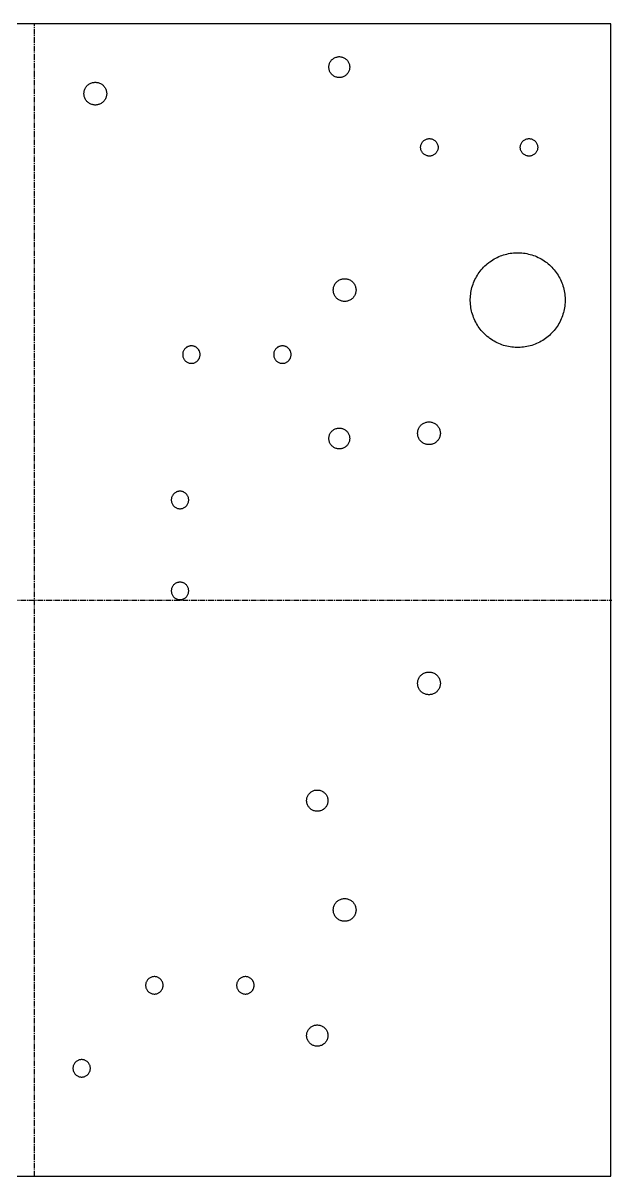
# Model space of a CAD drawing. Header units: millimetres. Extents: x -211 to 152, y -1 to 152.
# Drawn here: x 74.5 to 152.1, y -0.1 to 152.1 of the extents above; entities that cross this region are included whole.
import ezdxf

# ---------------------------------------------------------------- set-up
doc = ezdxf.new("R2010")
doc.units = ezdxf.units.MM
doc.header["$MEASUREMENT"] = 0
doc.linetypes.add('CENTER2', pattern=[1.125, 0.75, -0.125, 0.125, -0.125])
doc.layers.add('holes', color=7, linetype='Continuous')
doc.layers.add('outline', color=7, linetype='Continuous')

# ---------------------------------------------------------------- blocks, each defined once
blk = doc.blocks.new('*U1')
at = {"color": 0, "linetype": 'CENTER2', "transparency": 16777216}
blk.add_line((-76.12, 0), (76.12, 0), dxfattribs=at)
blk = doc.blocks.new('*U2')
at = {"color": 0, "linetype": 'CENTER2', "transparency": 16777216}
blk.add_line((0, -76.12), (0, 76.12), dxfattribs=at)

msp = doc.modelspace()

# ---------------------------------------------------------------- linework, layer by layer
at = {"layer": 'holes'}
for points in [[(114.8, 146.36), (114.8, 146.46), (114.82, 146.55), (114.84, 146.65), (114.86, 146.74), (114.9, 146.84), (114.94, 146.93), (114.99, 147.01), (115.04, 147.09), (115.1, 147.17), (115.16, 147.25), (115.23, 147.32), (115.31, 147.38), (115.39, 147.44), (115.47, 147.49), (115.55, 147.54), (115.64, 147.58), (115.74, 147.62), (115.83, 147.64), (115.93, 147.66), (116.02, 147.68), (116.12, 147.69), (116.22, 147.69), (116.32, 147.68), (116.41, 147.66), (116.51, 147.64), (116.6, 147.62), (116.7, 147.58), (116.79, 147.54), (116.87, 147.49), (116.95, 147.44), (117.03, 147.38), (117.11, 147.32), (117.18, 147.25), (117.24, 147.17), (117.3, 147.09), (117.35, 147.01), (117.4, 146.93), (117.44, 146.84), (117.48, 146.74), (117.5, 146.65), (117.52, 146.55), (117.54, 146.46), (117.55, 146.36), (117.55, 146.26), (117.54, 146.16), (117.52, 146.07), (117.5, 145.97), (117.48, 145.88), (117.44, 145.78), (117.4, 145.69), (117.35, 145.61), (117.3, 145.53), (117.24, 145.45), (117.18, 145.37), (117.11, 145.3), (117.03, 145.24), (116.95, 145.18), (116.87, 145.13), (116.79, 145.08), (116.7, 145.04), (116.6, 145), (116.51, 144.98), (116.41, 144.96), (116.32, 144.94), (116.22, 144.94), (116.12, 144.94), (116.02, 144.94), (115.93, 144.96), (115.83, 144.98), (115.74, 145), (115.64, 145.04), (115.55, 145.08), (115.47, 145.13), (115.39, 145.18), (115.31, 145.24), (115.23, 145.3), (115.16, 145.37), (115.1, 145.45), (115.04, 145.53), (114.99, 145.61), (114.94, 145.69), (114.9, 145.78), (114.86, 145.88), (114.84, 145.97), (114.82, 146.07), (114.8, 146.16), (114.8, 146.26), (114.8, 146.36)], [(85.5, 142.76), (85.49, 142.65), (85.48, 142.54), (85.45, 142.44), (85.42, 142.34), (85.39, 142.24), (85.34, 142.14), (85.29, 142.04), (85.23, 141.95), (85.17, 141.87), (85.1, 141.79), (85.02, 141.71), (84.94, 141.64), (84.86, 141.58), (84.77, 141.52), (84.67, 141.47), (84.57, 141.42), (84.47, 141.39), (84.37, 141.36), (84.27, 141.33), (84.16, 141.32), (84.05, 141.31), (83.95, 141.31), (83.84, 141.32), (83.73, 141.33), (83.63, 141.36), (83.53, 141.39), (83.43, 141.42), (83.33, 141.47), (83.23, 141.52), (83.14, 141.58), (83.06, 141.64), (82.98, 141.71), (82.9, 141.79), (82.83, 141.87), (82.77, 141.95), (82.71, 142.04), (82.66, 142.14), (82.61, 142.24), (82.58, 142.34), (82.55, 142.44), (82.52, 142.54), (82.51, 142.65), (82.5, 142.76), (82.5, 142.86), (82.51, 142.97), (82.52, 143.08), (82.55, 143.18), (82.58, 143.28), (82.61, 143.38), (82.66, 143.48), (82.71, 143.58), (82.77, 143.67), (82.83, 143.75), (82.9, 143.83), (82.98, 143.91), (83.06, 143.98), (83.14, 144.04), (83.23, 144.1), (83.33, 144.15), (83.43, 144.2), (83.53, 144.23), (83.63, 144.26), (83.73, 144.29), (83.84, 144.3), (83.95, 144.31), (84.05, 144.31), (84.16, 144.3), (84.27, 144.29), (84.37, 144.26), (84.47, 144.23), (84.57, 144.2), (84.67, 144.15), (84.77, 144.1), (84.86, 144.04), (84.94, 143.98), (85.02, 143.91), (85.1, 143.83), (85.17, 143.75), (85.23, 143.67), (85.29, 143.58), (85.34, 143.48), (85.39, 143.38), (85.42, 143.28), (85.45, 143.18), (85.48, 143.08), (85.49, 142.97), (85.5, 142.86), (85.5, 142.76)], [(85.5, 142.76), (85.49, 142.65), (85.48, 142.54), (85.45, 142.44), (85.42, 142.34), (85.39, 142.24), (85.34, 142.14), (85.29, 142.04), (85.23, 141.95), (85.17, 141.87), (85.1, 141.79), (85.02, 141.71), (84.94, 141.64), (84.86, 141.58), (84.77, 141.52), (84.67, 141.47), (84.57, 141.42), (84.47, 141.39), (84.37, 141.36), (84.27, 141.33), (84.16, 141.32), (84.05, 141.31), (83.95, 141.31), (83.84, 141.32), (83.73, 141.33), (83.63, 141.36), (83.53, 141.39), (83.43, 141.42), (83.33, 141.47), (83.23, 141.52), (83.14, 141.58), (83.06, 141.64), (82.98, 141.71), (82.9, 141.79), (82.83, 141.87), (82.77, 141.95), (82.71, 142.04), (82.66, 142.14), (82.61, 142.24), (82.58, 142.34), (82.55, 142.44), (82.52, 142.54), (82.51, 142.65), (82.5, 142.76), (82.5, 142.86), (82.51, 142.97), (82.52, 143.08), (82.55, 143.18), (82.58, 143.28), (82.61, 143.38), (82.66, 143.48), (82.71, 143.58), (82.77, 143.67), (82.83, 143.75), (82.9, 143.83), (82.98, 143.91), (83.06, 143.98), (83.14, 144.04), (83.23, 144.1), (83.33, 144.15), (83.43, 144.2), (83.53, 144.23), (83.63, 144.26), (83.73, 144.29), (83.84, 144.3), (83.95, 144.31), (84.05, 144.31), (84.16, 144.3), (84.27, 144.29), (84.37, 144.26), (84.47, 144.23), (84.57, 144.2), (84.67, 144.15), (84.77, 144.1), (84.86, 144.04), (84.94, 143.98), (85.02, 143.91), (85.1, 143.83), (85.17, 143.75), (85.23, 143.67), (85.29, 143.58), (85.34, 143.48), (85.39, 143.38), (85.42, 143.28), (85.45, 143.18), (85.48, 143.08), (85.49, 142.97), (85.5, 142.86), (85.5, 142.76)], [(129.2, 135.67), (129.19, 135.58), (129.18, 135.5), (129.16, 135.41), (129.13, 135.32), (129.1, 135.24), (129.05, 135.16), (129.01, 135.08), (128.95, 135.01), (128.9, 134.94), (128.83, 134.87), (128.76, 134.82), (128.69, 134.76), (128.61, 134.72), (128.53, 134.67), (128.45, 134.64), (128.36, 134.61), (128.27, 134.59), (128.19, 134.58), (128.1, 134.57), (128, 134.57), (127.91, 134.58), (127.83, 134.59), (127.74, 134.61), (127.65, 134.64), (127.57, 134.67), (127.49, 134.72), (127.41, 134.76), (127.34, 134.82), (127.27, 134.87), (127.2, 134.94), (127.15, 135.01), (127.09, 135.08), (127.05, 135.16), (127, 135.24), (126.97, 135.32), (126.94, 135.41), (126.92, 135.5), (126.91, 135.58), (126.9, 135.67), (126.9, 135.77), (126.91, 135.86), (126.92, 135.94), (126.94, 136.03), (126.97, 136.12), (127, 136.2), (127.05, 136.28), (127.09, 136.36), (127.15, 136.43), (127.2, 136.5), (127.27, 136.57), (127.34, 136.62), (127.41, 136.68), (127.49, 136.72), (127.57, 136.77), (127.65, 136.8), (127.74, 136.83), (127.83, 136.85), (127.91, 136.86), (128, 136.87), (128.1, 136.87), (128.19, 136.86), (128.27, 136.85), (128.36, 136.83), (128.45, 136.8), (128.53, 136.77), (128.61, 136.72), (128.69, 136.68), (128.76, 136.62), (128.83, 136.57), (128.9, 136.5), (128.95, 136.43), (129.01, 136.36), (129.05, 136.28), (129.1, 136.2), (129.13, 136.12), (129.16, 136.03), (129.18, 135.94), (129.19, 135.86), (129.2, 135.77), (129.2, 135.67)], [(142.34, 135.67), (142.33, 135.58), (142.32, 135.5), (142.3, 135.41), (142.27, 135.32), (142.24, 135.24), (142.19, 135.16), (142.15, 135.08), (142.09, 135.01), (142.04, 134.94), (141.97, 134.87), (141.9, 134.82), (141.83, 134.76), (141.75, 134.72), (141.67, 134.67), (141.59, 134.64), (141.5, 134.61), (141.41, 134.59), (141.33, 134.58), (141.24, 134.57), (141.14, 134.57), (141.05, 134.58), (140.97, 134.59), (140.88, 134.61), (140.79, 134.64), (140.71, 134.67), (140.63, 134.72), (140.55, 134.76), (140.48, 134.82), (140.41, 134.87), (140.34, 134.94), (140.29, 135.01), (140.23, 135.08), (140.19, 135.16), (140.14, 135.24), (140.11, 135.32), (140.08, 135.41), (140.06, 135.5), (140.05, 135.58), (140.04, 135.67), (140.04, 135.77), (140.05, 135.86), (140.06, 135.94), (140.08, 136.03), (140.11, 136.12), (140.14, 136.2), (140.19, 136.28), (140.23, 136.36), (140.29, 136.43), (140.34, 136.5), (140.41, 136.57), (140.48, 136.62), (140.55, 136.68), (140.63, 136.72), (140.71, 136.77), (140.79, 136.8), (140.88, 136.83), (140.97, 136.85), (141.05, 136.86), (141.14, 136.87), (141.24, 136.87), (141.33, 136.86), (141.41, 136.85), (141.5, 136.83), (141.59, 136.8), (141.67, 136.77), (141.75, 136.72), (141.83, 136.68), (141.9, 136.62), (141.97, 136.57), (142.04, 136.5), (142.09, 136.43), (142.15, 136.36), (142.19, 136.28), (142.24, 136.2), (142.27, 136.12), (142.3, 136.03), (142.32, 135.94), (142.33, 135.86), (142.34, 135.77), (142.34, 135.67)], [(145.95, 115.46), (145.94, 115.24), (145.93, 115.01), (145.9, 114.79), (145.87, 114.57), (145.83, 114.35), (145.78, 114.13), (145.73, 113.92), (145.67, 113.7), (145.59, 113.49), (145.52, 113.28), (145.43, 113.08), (145.34, 112.87), (145.24, 112.67), (145.13, 112.48), (145.02, 112.28), (144.9, 112.1), (144.77, 111.91), (144.64, 111.74), (144.5, 111.56), (144.35, 111.39), (144.2, 111.23), (144.04, 111.07), (143.88, 110.92), (143.71, 110.77), (143.53, 110.63), (143.36, 110.5), (143.17, 110.37), (142.99, 110.25), (142.79, 110.14), (142.6, 110.03), (142.4, 109.93), (142.19, 109.84), (141.99, 109.75), (141.78, 109.68), (141.57, 109.6), (141.35, 109.54), (141.14, 109.49), (140.92, 109.44), (140.7, 109.4), (140.48, 109.37), (140.26, 109.34), (140.03, 109.33), (139.81, 109.32), (139.59, 109.32), (139.37, 109.33), (139.14, 109.34), (138.92, 109.37), (138.7, 109.4), (138.48, 109.44), (138.26, 109.49), (138.05, 109.54), (137.83, 109.6), (137.62, 109.68), (137.41, 109.75), (137.21, 109.84), (137, 109.93), (136.8, 110.03), (136.61, 110.14), (136.41, 110.25), (136.23, 110.37), (136.04, 110.5), (135.87, 110.63), (135.69, 110.77), (135.52, 110.92), (135.36, 111.07), (135.2, 111.23), (135.05, 111.39), (134.9, 111.56), (134.76, 111.74), (134.63, 111.91), (134.5, 112.1), (134.38, 112.28), (134.27, 112.48), (134.16, 112.67), (134.06, 112.87), (133.97, 113.08), (133.88, 113.28), (133.81, 113.49), (133.73, 113.7), (133.67, 113.92), (133.62, 114.13), (133.57, 114.35), (133.53, 114.57), (133.5, 114.79), (133.47, 115.01), (133.46, 115.24), (133.45, 115.46), (133.45, 115.68), (133.46, 115.9), (133.47, 116.13), (133.5, 116.35), (133.53, 116.57), (133.57, 116.79), (133.62, 117.01), (133.67, 117.22), (133.73, 117.44), (133.81, 117.65), (133.88, 117.86), (133.97, 118.06), (134.06, 118.27), (134.16, 118.47), (134.27, 118.66), (134.38, 118.86), (134.5, 119.04), (134.63, 119.23), (134.76, 119.4), (134.9, 119.58), (135.05, 119.75), (135.2, 119.91), (135.36, 120.07), (135.52, 120.22), (135.69, 120.37), (135.87, 120.51), (136.04, 120.64), (136.23, 120.77), (136.41, 120.89), (136.61, 121), (136.8, 121.11), (137, 121.21), (137.21, 121.3), (137.41, 121.39), (137.62, 121.46), (137.83, 121.54), (138.05, 121.6), (138.26, 121.65), (138.48, 121.7), (138.7, 121.74), (138.92, 121.77), (139.14, 121.8), (139.37, 121.81), (139.59, 121.82), (139.81, 121.82), (140.03, 121.81), (140.26, 121.8), (140.48, 121.77), (140.7, 121.74), (140.92, 121.7), (141.14, 121.65), (141.35, 121.6), (141.57, 121.54), (141.78, 121.46), (141.99, 121.39), (142.19, 121.3), (142.4, 121.21), (142.6, 121.11), (142.79, 121), (142.99, 120.89), (143.17, 120.77), (143.36, 120.64), (143.53, 120.51), (143.71, 120.37), (143.88, 120.22), (144.04, 120.07), (144.2, 119.91), (144.35, 119.75), (144.5, 119.58), (144.64, 119.4), (144.77, 119.23), (144.9, 119.04), (145.02, 118.86), (145.13, 118.66), (145.24, 118.47), (145.34, 118.27), (145.43, 118.06), (145.52, 117.86), (145.59, 117.65), (145.67, 117.44), (145.73, 117.22), (145.78, 117.01), (145.83, 116.79), (145.87, 116.57), (145.9, 116.35), (145.93, 116.13), (145.94, 115.9), (145.95, 115.68), (145.95, 115.46)], [(145.95, 115.46), (145.94, 115.24), (145.93, 115.01), (145.9, 114.79), (145.87, 114.57), (145.83, 114.35), (145.78, 114.13), (145.73, 113.92), (145.67, 113.7), (145.59, 113.49), (145.52, 113.28), (145.43, 113.08), (145.34, 112.87), (145.24, 112.67), (145.13, 112.48), (145.02, 112.28), (144.9, 112.1), (144.77, 111.91), (144.64, 111.74), (144.5, 111.56), (144.35, 111.39), (144.2, 111.23), (144.04, 111.07), (143.88, 110.92), (143.71, 110.77), (143.53, 110.63), (143.36, 110.5), (143.17, 110.37), (142.99, 110.25), (142.79, 110.14), (142.6, 110.03), (142.4, 109.93), (142.19, 109.84), (141.99, 109.75), (141.78, 109.68), (141.57, 109.6), (141.35, 109.54), (141.14, 109.49), (140.92, 109.44), (140.7, 109.4), (140.48, 109.37), (140.26, 109.34), (140.03, 109.33), (139.81, 109.32), (139.59, 109.32), (139.37, 109.33), (139.14, 109.34), (138.92, 109.37), (138.7, 109.4), (138.48, 109.44), (138.26, 109.49), (138.05, 109.54), (137.83, 109.6), (137.62, 109.68), (137.41, 109.75), (137.21, 109.84), (137, 109.93), (136.8, 110.03), (136.61, 110.14), (136.41, 110.25), (136.23, 110.37), (136.04, 110.5), (135.87, 110.63), (135.69, 110.77), (135.52, 110.92), (135.36, 111.07), (135.2, 111.23), (135.05, 111.39), (134.9, 111.56), (134.76, 111.74), (134.63, 111.91), (134.5, 112.1), (134.38, 112.28), (134.27, 112.48), (134.16, 112.67), (134.06, 112.87), (133.97, 113.08), (133.88, 113.28), (133.81, 113.49), (133.73, 113.7), (133.67, 113.92), (133.62, 114.13), (133.57, 114.35), (133.53, 114.57), (133.5, 114.79), (133.47, 115.01), (133.46, 115.24), (133.45, 115.46), (133.45, 115.68), (133.46, 115.9), (133.47, 116.13), (133.5, 116.35), (133.53, 116.57), (133.57, 116.79), (133.62, 117.01), (133.67, 117.22), (133.73, 117.44), (133.81, 117.65), (133.88, 117.86), (133.97, 118.06), (134.06, 118.27), (134.16, 118.47), (134.27, 118.66), (134.38, 118.86), (134.5, 119.04), (134.63, 119.23), (134.76, 119.4), (134.9, 119.58), (135.05, 119.75), (135.2, 119.91), (135.36, 120.07), (135.52, 120.22), (135.69, 120.37), (135.87, 120.51), (136.04, 120.64), (136.23, 120.77), (136.41, 120.89), (136.61, 121), (136.8, 121.11), (137, 121.21), (137.21, 121.3), (137.41, 121.39), (137.62, 121.46), (137.83, 121.54), (138.05, 121.6), (138.26, 121.65), (138.48, 121.7), (138.7, 121.74), (138.92, 121.77), (139.14, 121.8), (139.37, 121.81), (139.59, 121.82), (139.81, 121.82), (140.03, 121.81), (140.26, 121.8), (140.48, 121.77), (140.7, 121.74), (140.92, 121.7), (141.14, 121.65), (141.35, 121.6), (141.57, 121.54), (141.78, 121.46), (141.99, 121.39), (142.19, 121.3), (142.4, 121.21), (142.6, 121.11), (142.79, 121), (142.99, 120.89), (143.17, 120.77), (143.36, 120.64), (143.53, 120.51), (143.71, 120.37), (143.88, 120.22), (144.04, 120.07), (144.2, 119.91), (144.35, 119.75), (144.5, 119.58), (144.64, 119.4), (144.77, 119.23), (144.9, 119.04), (145.02, 118.86), (145.13, 118.66), (145.24, 118.47), (145.34, 118.27), (145.43, 118.06), (145.52, 117.86), (145.59, 117.65), (145.67, 117.44), (145.73, 117.22), (145.78, 117.01), (145.83, 116.79), (145.87, 116.57), (145.9, 116.35), (145.93, 116.13), (145.94, 115.9), (145.95, 115.68), (145.95, 115.46)], [(118.38, 116.84), (118.37, 116.73), (118.36, 116.62), (118.33, 116.52), (118.3, 116.42), (118.27, 116.32), (118.22, 116.22), (118.17, 116.12), (118.11, 116.03), (118.05, 115.95), (117.98, 115.87), (117.9, 115.79), (117.82, 115.72), (117.74, 115.66), (117.65, 115.6), (117.55, 115.55), (117.45, 115.5), (117.35, 115.47), (117.25, 115.44), (117.15, 115.41), (117.04, 115.4), (116.93, 115.39), (116.83, 115.39), (116.72, 115.4), (116.61, 115.41), (116.51, 115.44), (116.41, 115.47), (116.31, 115.5), (116.21, 115.55), (116.11, 115.6), (116.02, 115.66), (115.94, 115.72), (115.86, 115.79), (115.78, 115.87), (115.71, 115.95), (115.65, 116.03), (115.59, 116.12), (115.54, 116.22), (115.49, 116.32), (115.46, 116.42), (115.43, 116.52), (115.4, 116.62), (115.39, 116.73), (115.38, 116.84), (115.38, 116.94), (115.39, 117.05), (115.4, 117.16), (115.43, 117.26), (115.46, 117.36), (115.49, 117.46), (115.54, 117.56), (115.59, 117.66), (115.65, 117.75), (115.71, 117.83), (115.78, 117.91), (115.86, 117.99), (115.94, 118.06), (116.02, 118.12), (116.11, 118.18), (116.21, 118.23), (116.31, 118.28), (116.41, 118.31), (116.51, 118.34), (116.61, 118.37), (116.72, 118.38), (116.83, 118.39), (116.93, 118.39), (117.04, 118.38), (117.15, 118.37), (117.25, 118.34), (117.35, 118.31), (117.45, 118.28), (117.55, 118.23), (117.65, 118.18), (117.74, 118.12), (117.82, 118.06), (117.9, 117.99), (117.98, 117.91), (118.05, 117.83), (118.11, 117.75), (118.17, 117.66), (118.22, 117.56), (118.27, 117.46), (118.3, 117.36), (118.33, 117.26), (118.36, 117.16), (118.37, 117.05), (118.38, 116.94), (118.38, 116.84)], [(118.38, 116.84), (118.37, 116.73), (118.36, 116.62), (118.33, 116.52), (118.3, 116.42), (118.27, 116.32), (118.22, 116.22), (118.17, 116.12), (118.11, 116.03), (118.05, 115.95), (117.98, 115.87), (117.9, 115.79), (117.82, 115.72), (117.74, 115.66), (117.65, 115.6), (117.55, 115.55), (117.45, 115.5), (117.35, 115.47), (117.25, 115.44), (117.15, 115.41), (117.04, 115.4), (116.93, 115.39), (116.83, 115.39), (116.72, 115.4), (116.61, 115.41), (116.51, 115.44), (116.41, 115.47), (116.31, 115.5), (116.21, 115.55), (116.11, 115.6), (116.02, 115.66), (115.94, 115.72), (115.86, 115.79), (115.78, 115.87), (115.71, 115.95), (115.65, 116.03), (115.59, 116.12), (115.54, 116.22), (115.49, 116.32), (115.46, 116.42), (115.43, 116.52), (115.4, 116.62), (115.39, 116.73), (115.38, 116.84), (115.38, 116.94), (115.39, 117.05), (115.4, 117.16), (115.43, 117.26), (115.46, 117.36), (115.49, 117.46), (115.54, 117.56), (115.59, 117.66), (115.65, 117.75), (115.71, 117.83), (115.78, 117.91), (115.86, 117.99), (115.94, 118.06), (116.02, 118.12), (116.11, 118.18), (116.21, 118.23), (116.31, 118.28), (116.41, 118.31), (116.51, 118.34), (116.61, 118.37), (116.72, 118.38), (116.83, 118.39), (116.93, 118.39), (117.04, 118.38), (117.15, 118.37), (117.25, 118.34), (117.35, 118.31), (117.45, 118.28), (117.55, 118.23), (117.65, 118.18), (117.74, 118.12), (117.82, 118.06), (117.9, 117.99), (117.98, 117.91), (118.05, 117.83), (118.11, 117.75), (118.17, 117.66), (118.22, 117.56), (118.27, 117.46), (118.3, 117.36), (118.33, 117.26), (118.36, 117.16), (118.37, 117.05), (118.38, 116.94), (118.38, 116.84)], [(95.52, 108.33), (95.53, 108.24), (95.54, 108.16), (95.56, 108.07), (95.59, 107.98), (95.62, 107.9), (95.67, 107.82), (95.71, 107.74), (95.77, 107.67), (95.82, 107.6), (95.89, 107.53), (95.96, 107.48), (96.03, 107.42), (96.11, 107.38), (96.19, 107.33), (96.27, 107.3), (96.36, 107.27), (96.45, 107.25), (96.53, 107.24), (96.62, 107.23), (96.72, 107.23), (96.81, 107.24), (96.89, 107.25), (96.98, 107.27), (97.07, 107.3), (97.15, 107.33), (97.23, 107.38), (97.31, 107.42), (97.38, 107.48), (97.45, 107.53), (97.52, 107.6), (97.57, 107.67), (97.63, 107.74), (97.67, 107.82), (97.72, 107.9), (97.75, 107.98), (97.78, 108.07), (97.8, 108.16), (97.81, 108.24), (97.82, 108.33), (97.82, 108.43), (97.81, 108.52), (97.8, 108.6), (97.78, 108.69), (97.75, 108.78), (97.72, 108.86), (97.67, 108.94), (97.63, 109.02), (97.57, 109.09), (97.52, 109.16), (97.45, 109.23), (97.38, 109.28), (97.31, 109.34), (97.23, 109.38), (97.15, 109.43), (97.07, 109.46), (96.98, 109.49), (96.89, 109.51), (96.81, 109.52), (96.72, 109.53), (96.62, 109.53), (96.53, 109.52), (96.45, 109.51), (96.36, 109.49), (96.27, 109.46), (96.19, 109.43), (96.11, 109.38), (96.03, 109.34), (95.96, 109.28), (95.89, 109.23), (95.82, 109.16), (95.77, 109.09), (95.71, 109.02), (95.67, 108.94), (95.62, 108.86), (95.59, 108.78), (95.56, 108.69), (95.54, 108.6), (95.53, 108.52), (95.52, 108.43), (95.52, 108.33)], [(107.52, 108.33), (107.53, 108.24), (107.54, 108.16), (107.56, 108.07), (107.59, 107.98), (107.62, 107.9), (107.67, 107.82), (107.71, 107.74), (107.77, 107.67), (107.82, 107.6), (107.89, 107.53), (107.96, 107.48), (108.03, 107.42), (108.11, 107.38), (108.19, 107.33), (108.27, 107.3), (108.36, 107.27), (108.45, 107.25), (108.53, 107.24), (108.62, 107.23), (108.72, 107.23), (108.81, 107.24), (108.89, 107.25), (108.98, 107.27), (109.07, 107.3), (109.15, 107.33), (109.23, 107.38), (109.31, 107.42), (109.38, 107.48), (109.45, 107.53), (109.52, 107.6), (109.57, 107.67), (109.63, 107.74), (109.67, 107.82), (109.72, 107.9), (109.75, 107.98), (109.78, 108.07), (109.8, 108.16), (109.81, 108.24), (109.82, 108.33), (109.82, 108.43), (109.81, 108.52), (109.8, 108.6), (109.78, 108.69), (109.75, 108.78), (109.72, 108.86), (109.67, 108.94), (109.63, 109.02), (109.57, 109.09), (109.52, 109.16), (109.45, 109.23), (109.38, 109.28), (109.31, 109.34), (109.23, 109.38), (109.15, 109.43), (109.07, 109.46), (108.98, 109.49), (108.89, 109.51), (108.81, 109.52), (108.72, 109.53), (108.62, 109.53), (108.53, 109.52), (108.45, 109.51), (108.36, 109.49), (108.27, 109.46), (108.19, 109.43), (108.11, 109.38), (108.03, 109.34), (107.96, 109.28), (107.89, 109.23), (107.82, 109.16), (107.77, 109.09), (107.71, 109.02), (107.67, 108.94), (107.62, 108.86), (107.59, 108.78), (107.56, 108.69), (107.54, 108.6), (107.53, 108.52), (107.52, 108.43), (107.52, 108.33)], [(129.5, 97.95), (129.49, 97.84), (129.48, 97.73), (129.45, 97.63), (129.42, 97.53), (129.39, 97.43), (129.34, 97.33), (129.29, 97.23), (129.23, 97.14), (129.17, 97.06), (129.1, 96.98), (129.02, 96.9), (128.94, 96.83), (128.86, 96.77), (128.77, 96.71), (128.67, 96.66), (128.57, 96.61), (128.47, 96.58), (128.37, 96.55), (128.27, 96.52), (128.16, 96.51), (128.05, 96.5), (127.95, 96.5), (127.84, 96.51), (127.73, 96.52), (127.63, 96.55), (127.53, 96.58), (127.43, 96.61), (127.33, 96.66), (127.23, 96.71), (127.14, 96.77), (127.06, 96.83), (126.98, 96.9), (126.9, 96.98), (126.83, 97.06), (126.77, 97.14), (126.71, 97.23), (126.66, 97.33), (126.61, 97.43), (126.58, 97.53), (126.55, 97.63), (126.52, 97.73), (126.51, 97.84), (126.5, 97.95), (126.5, 98.05), (126.51, 98.16), (126.52, 98.27), (126.55, 98.37), (126.58, 98.47), (126.61, 98.57), (126.66, 98.67), (126.71, 98.77), (126.77, 98.86), (126.83, 98.94), (126.9, 99.02), (126.98, 99.1), (127.06, 99.17), (127.14, 99.23), (127.23, 99.29), (127.33, 99.34), (127.43, 99.39), (127.53, 99.42), (127.63, 99.45), (127.73, 99.48), (127.84, 99.49), (127.95, 99.5), (128.05, 99.5), (128.16, 99.49), (128.27, 99.48), (128.37, 99.45), (128.47, 99.42), (128.57, 99.39), (128.67, 99.34), (128.77, 99.29), (128.86, 99.23), (128.94, 99.17), (129.02, 99.1), (129.1, 99.02), (129.17, 98.94), (129.23, 98.86), (129.29, 98.77), (129.34, 98.67), (129.39, 98.57), (129.42, 98.47), (129.45, 98.37), (129.48, 98.27), (129.49, 98.16), (129.5, 98.05), (129.5, 97.95)], [(129.5, 97.95), (129.49, 97.84), (129.48, 97.73), (129.45, 97.63), (129.42, 97.53), (129.39, 97.43), (129.34, 97.33), (129.29, 97.23), (129.23, 97.14), (129.17, 97.06), (129.1, 96.98), (129.02, 96.9), (128.94, 96.83), (128.86, 96.77), (128.77, 96.71), (128.67, 96.66), (128.57, 96.61), (128.47, 96.58), (128.37, 96.55), (128.27, 96.52), (128.16, 96.51), (128.05, 96.5), (127.95, 96.5), (127.84, 96.51), (127.73, 96.52), (127.63, 96.55), (127.53, 96.58), (127.43, 96.61), (127.33, 96.66), (127.23, 96.71), (127.14, 96.77), (127.06, 96.83), (126.98, 96.9), (126.9, 96.98), (126.83, 97.06), (126.77, 97.14), (126.71, 97.23), (126.66, 97.33), (126.61, 97.43), (126.58, 97.53), (126.55, 97.63), (126.52, 97.73), (126.51, 97.84), (126.5, 97.95), (126.5, 98.05), (126.51, 98.16), (126.52, 98.27), (126.55, 98.37), (126.58, 98.47), (126.61, 98.57), (126.66, 98.67), (126.71, 98.77), (126.77, 98.86), (126.83, 98.94), (126.9, 99.02), (126.98, 99.1), (127.06, 99.17), (127.14, 99.23), (127.23, 99.29), (127.33, 99.34), (127.43, 99.39), (127.53, 99.42), (127.63, 99.45), (127.73, 99.48), (127.84, 99.49), (127.95, 99.5), (128.05, 99.5), (128.16, 99.49), (128.27, 99.48), (128.37, 99.45), (128.47, 99.42), (128.57, 99.39), (128.67, 99.34), (128.77, 99.29), (128.86, 99.23), (128.94, 99.17), (129.02, 99.1), (129.1, 99.02), (129.17, 98.94), (129.23, 98.86), (129.29, 98.77), (129.34, 98.67), (129.39, 98.57), (129.42, 98.47), (129.45, 98.37), (129.48, 98.27), (129.49, 98.16), (129.5, 98.05), (129.5, 97.95)], [(114.8, 97.36), (114.8, 97.46), (114.82, 97.55), (114.84, 97.65), (114.86, 97.74), (114.9, 97.84), (114.94, 97.93), (114.99, 98.01), (115.04, 98.09), (115.1, 98.17), (115.16, 98.25), (115.23, 98.32), (115.31, 98.38), (115.39, 98.44), (115.47, 98.49), (115.55, 98.54), (115.64, 98.58), (115.74, 98.62), (115.83, 98.64), (115.93, 98.66), (116.02, 98.68), (116.12, 98.69), (116.22, 98.69), (116.32, 98.68), (116.41, 98.66), (116.51, 98.64), (116.6, 98.62), (116.7, 98.58), (116.79, 98.54), (116.87, 98.49), (116.95, 98.44), (117.03, 98.38), (117.11, 98.32), (117.18, 98.25), (117.24, 98.17), (117.3, 98.09), (117.35, 98.01), (117.4, 97.93), (117.44, 97.84), (117.48, 97.74), (117.5, 97.65), (117.52, 97.55), (117.54, 97.46), (117.55, 97.36), (117.55, 97.26), (117.54, 97.16), (117.52, 97.07), (117.5, 96.97), (117.48, 96.88), (117.44, 96.78), (117.4, 96.69), (117.35, 96.61), (117.3, 96.53), (117.24, 96.45), (117.18, 96.37), (117.11, 96.3), (117.03, 96.24), (116.95, 96.18), (116.87, 96.13), (116.79, 96.08), (116.7, 96.04), (116.6, 96), (116.51, 95.98), (116.41, 95.96), (116.32, 95.94), (116.22, 95.94), (116.12, 95.94), (116.02, 95.94), (115.93, 95.96), (115.83, 95.98), (115.74, 96), (115.64, 96.04), (115.55, 96.08), (115.47, 96.13), (115.39, 96.18), (115.31, 96.24), (115.23, 96.3), (115.16, 96.37), (115.1, 96.45), (115.04, 96.53), (114.99, 96.61), (114.94, 96.69), (114.9, 96.78), (114.86, 96.88), (114.84, 96.97), (114.82, 97.07), (114.8, 97.16), (114.8, 97.26), (114.8, 97.36)], [(95.12, 90.35), (95.03, 90.34), (94.95, 90.33), (94.86, 90.31), (94.77, 90.28), (94.69, 90.25), (94.61, 90.2), (94.53, 90.16), (94.46, 90.1), (94.39, 90.05), (94.32, 89.98), (94.27, 89.91), (94.21, 89.84), (94.17, 89.76), (94.12, 89.68), (94.09, 89.6), (94.06, 89.51), (94.04, 89.42), (94.03, 89.34), (94.02, 89.25), (94.02, 89.15), (94.03, 89.06), (94.04, 88.98), (94.06, 88.89), (94.09, 88.8), (94.12, 88.72), (94.17, 88.64), (94.21, 88.56), (94.27, 88.49), (94.32, 88.42), (94.39, 88.35), (94.46, 88.3), (94.53, 88.24), (94.61, 88.2), (94.69, 88.15), (94.77, 88.12), (94.86, 88.09), (94.95, 88.07), (95.03, 88.06), (95.12, 88.05), (95.22, 88.05), (95.31, 88.06), (95.39, 88.07), (95.48, 88.09), (95.57, 88.12), (95.65, 88.15), (95.73, 88.2), (95.81, 88.24), (95.88, 88.3), (95.95, 88.35), (96.02, 88.42), (96.07, 88.49), (96.13, 88.56), (96.17, 88.64), (96.22, 88.72), (96.25, 88.8), (96.28, 88.89), (96.3, 88.98), (96.31, 89.06), (96.32, 89.15), (96.32, 89.25), (96.31, 89.34), (96.3, 89.42), (96.28, 89.51), (96.25, 89.6), (96.22, 89.68), (96.17, 89.76), (96.13, 89.84), (96.07, 89.91), (96.02, 89.98), (95.95, 90.05), (95.88, 90.1), (95.81, 90.16), (95.73, 90.2), (95.65, 90.25), (95.57, 90.28), (95.48, 90.31), (95.39, 90.33), (95.31, 90.34), (95.22, 90.35), (95.12, 90.35)], [(95.12, 78.35), (95.03, 78.34), (94.95, 78.33), (94.86, 78.31), (94.77, 78.28), (94.69, 78.25), (94.61, 78.2), (94.53, 78.16), (94.46, 78.1), (94.39, 78.05), (94.32, 77.98), (94.27, 77.91), (94.21, 77.84), (94.17, 77.76), (94.12, 77.68), (94.09, 77.6), (94.06, 77.51), (94.04, 77.42), (94.03, 77.34), (94.02, 77.25), (94.02, 77.15), (94.03, 77.06), (94.04, 76.98), (94.06, 76.89), (94.09, 76.8), (94.12, 76.72), (94.17, 76.64), (94.21, 76.56), (94.27, 76.49), (94.32, 76.42), (94.39, 76.35), (94.46, 76.3), (94.53, 76.24), (94.61, 76.2), (94.69, 76.15), (94.77, 76.12), (94.86, 76.09), (94.95, 76.07), (95.03, 76.06), (95.12, 76.05), (95.22, 76.05), (95.31, 76.06), (95.39, 76.07), (95.48, 76.09), (95.57, 76.12), (95.65, 76.15), (95.73, 76.2), (95.81, 76.24), (95.88, 76.3), (95.95, 76.35), (96.02, 76.42), (96.07, 76.49), (96.13, 76.56), (96.17, 76.64), (96.22, 76.72), (96.25, 76.8), (96.28, 76.89), (96.3, 76.98), (96.31, 77.06), (96.32, 77.15), (96.32, 77.25), (96.31, 77.34), (96.3, 77.42), (96.28, 77.51), (96.25, 77.6), (96.22, 77.68), (96.17, 77.76), (96.13, 77.84), (96.07, 77.91), (96.02, 77.98), (95.95, 78.05), (95.88, 78.1), (95.81, 78.16), (95.73, 78.2), (95.65, 78.25), (95.57, 78.28), (95.48, 78.31), (95.39, 78.33), (95.31, 78.34), (95.22, 78.35), (95.12, 78.35)], [(129.5, 64.95), (129.49, 64.84), (129.48, 64.73), (129.45, 64.63), (129.42, 64.53), (129.39, 64.43), (129.34, 64.33), (129.29, 64.23), (129.23, 64.14), (129.17, 64.06), (129.1, 63.98), (129.02, 63.9), (128.94, 63.83), (128.86, 63.77), (128.77, 63.71), (128.67, 63.66), (128.57, 63.61), (128.47, 63.58), (128.37, 63.55), (128.27, 63.52), (128.16, 63.51), (128.05, 63.5), (127.95, 63.5), (127.84, 63.51), (127.73, 63.52), (127.63, 63.55), (127.53, 63.58), (127.43, 63.61), (127.33, 63.66), (127.23, 63.71), (127.14, 63.77), (127.06, 63.83), (126.98, 63.9), (126.9, 63.98), (126.83, 64.06), (126.77, 64.14), (126.71, 64.23), (126.66, 64.33), (126.61, 64.43), (126.58, 64.53), (126.55, 64.63), (126.52, 64.73), (126.51, 64.84), (126.5, 64.95), (126.5, 65.05), (126.51, 65.16), (126.52, 65.27), (126.55, 65.37), (126.58, 65.47), (126.61, 65.57), (126.66, 65.67), (126.71, 65.77), (126.77, 65.86), (126.83, 65.94), (126.9, 66.02), (126.98, 66.1), (127.06, 66.17), (127.14, 66.23), (127.23, 66.29), (127.33, 66.34), (127.43, 66.39), (127.53, 66.42), (127.63, 66.45), (127.73, 66.48), (127.84, 66.49), (127.95, 66.5), (128.05, 66.5), (128.16, 66.49), (128.27, 66.48), (128.37, 66.45), (128.47, 66.42), (128.57, 66.39), (128.67, 66.34), (128.77, 66.29), (128.86, 66.23), (128.94, 66.17), (129.02, 66.1), (129.1, 66.02), (129.17, 65.94), (129.23, 65.86), (129.29, 65.77), (129.34, 65.67), (129.39, 65.57), (129.42, 65.47), (129.45, 65.37), (129.48, 65.27), (129.49, 65.16), (129.5, 65.05), (129.5, 64.95)], [(129.5, 64.95), (129.49, 64.84), (129.48, 64.73), (129.45, 64.63), (129.42, 64.53), (129.39, 64.43), (129.34, 64.33), (129.29, 64.23), (129.23, 64.14), (129.17, 64.06), (129.1, 63.98), (129.02, 63.9), (128.94, 63.83), (128.86, 63.77), (128.77, 63.71), (128.67, 63.66), (128.57, 63.61), (128.47, 63.58), (128.37, 63.55), (128.27, 63.52), (128.16, 63.51), (128.05, 63.5), (127.95, 63.5), (127.84, 63.51), (127.73, 63.52), (127.63, 63.55), (127.53, 63.58), (127.43, 63.61), (127.33, 63.66), (127.23, 63.71), (127.14, 63.77), (127.06, 63.83), (126.98, 63.9), (126.9, 63.98), (126.83, 64.06), (126.77, 64.14), (126.71, 64.23), (126.66, 64.33), (126.61, 64.43), (126.58, 64.53), (126.55, 64.63), (126.52, 64.73), (126.51, 64.84), (126.5, 64.95), (126.5, 65.05), (126.51, 65.16), (126.52, 65.27), (126.55, 65.37), (126.58, 65.47), (126.61, 65.57), (126.66, 65.67), (126.71, 65.77), (126.77, 65.86), (126.83, 65.94), (126.9, 66.02), (126.98, 66.1), (127.06, 66.17), (127.14, 66.23), (127.23, 66.29), (127.33, 66.34), (127.43, 66.39), (127.53, 66.42), (127.63, 66.45), (127.73, 66.48), (127.84, 66.49), (127.95, 66.5), (128.05, 66.5), (128.16, 66.49), (128.27, 66.48), (128.37, 66.45), (128.47, 66.42), (128.57, 66.39), (128.67, 66.34), (128.77, 66.29), (128.86, 66.23), (128.94, 66.17), (129.02, 66.1), (129.1, 66.02), (129.17, 65.94), (129.23, 65.86), (129.29, 65.77), (129.34, 65.67), (129.39, 65.57), (129.42, 65.47), (129.45, 65.37), (129.48, 65.27), (129.49, 65.16), (129.5, 65.05), (129.5, 64.95)], [(114.67, 49.48), (114.66, 49.38), (114.65, 49.28), (114.63, 49.18), (114.6, 49.09), (114.56, 48.99), (114.52, 48.9), (114.47, 48.82), (114.42, 48.73), (114.36, 48.65), (114.3, 48.58), (114.22, 48.5), (114.15, 48.44), (114.07, 48.38), (113.98, 48.33), (113.9, 48.28), (113.81, 48.24), (113.71, 48.2), (113.62, 48.17), (113.52, 48.15), (113.42, 48.14), (113.32, 48.13), (113.22, 48.13), (113.12, 48.14), (113.02, 48.15), (112.92, 48.17), (112.83, 48.2), (112.73, 48.24), (112.64, 48.28), (112.56, 48.33), (112.47, 48.38), (112.39, 48.44), (112.32, 48.5), (112.24, 48.58), (112.18, 48.65), (112.12, 48.73), (112.07, 48.82), (112.02, 48.9), (111.98, 48.99), (111.94, 49.09), (111.91, 49.18), (111.89, 49.28), (111.88, 49.38), (111.87, 49.48), (111.87, 49.58), (111.88, 49.68), (111.89, 49.78), (111.91, 49.88), (111.94, 49.97), (111.98, 50.07), (112.02, 50.16), (112.07, 50.24), (112.12, 50.33), (112.18, 50.41), (112.24, 50.48), (112.32, 50.56), (112.39, 50.62), (112.47, 50.68), (112.56, 50.73), (112.64, 50.78), (112.73, 50.82), (112.83, 50.86), (112.92, 50.89), (113.02, 50.91), (113.12, 50.92), (113.22, 50.93), (113.32, 50.93), (113.42, 50.92), (113.52, 50.91), (113.62, 50.89), (113.71, 50.86), (113.81, 50.82), (113.9, 50.78), (113.98, 50.73), (114.07, 50.68), (114.15, 50.62), (114.22, 50.56), (114.3, 50.48), (114.36, 50.41), (114.42, 50.33), (114.47, 50.24), (114.52, 50.16), (114.56, 50.07), (114.6, 49.97), (114.63, 49.88), (114.65, 49.78), (114.66, 49.68), (114.67, 49.58), (114.67, 49.48)], [(118.38, 35.06), (118.37, 34.95), (118.36, 34.84), (118.33, 34.74), (118.3, 34.64), (118.27, 34.54), (118.22, 34.44), (118.17, 34.34), (118.11, 34.25), (118.05, 34.17), (117.98, 34.09), (117.9, 34.01), (117.82, 33.94), (117.74, 33.88), (117.65, 33.82), (117.55, 33.77), (117.45, 33.72), (117.35, 33.69), (117.25, 33.66), (117.15, 33.63), (117.04, 33.62), (116.93, 33.61), (116.83, 33.61), (116.72, 33.62), (116.61, 33.63), (116.51, 33.66), (116.41, 33.69), (116.31, 33.72), (116.21, 33.77), (116.11, 33.82), (116.02, 33.88), (115.94, 33.94), (115.86, 34.01), (115.78, 34.09), (115.71, 34.17), (115.65, 34.25), (115.59, 34.34), (115.54, 34.44), (115.49, 34.54), (115.46, 34.64), (115.43, 34.74), (115.4, 34.84), (115.39, 34.95), (115.38, 35.06), (115.38, 35.16), (115.39, 35.27), (115.4, 35.38), (115.43, 35.48), (115.46, 35.58), (115.49, 35.68), (115.54, 35.78), (115.59, 35.88), (115.65, 35.97), (115.71, 36.05), (115.78, 36.13), (115.86, 36.21), (115.94, 36.28), (116.02, 36.34), (116.11, 36.4), (116.21, 36.45), (116.31, 36.5), (116.41, 36.53), (116.51, 36.56), (116.61, 36.59), (116.72, 36.6), (116.83, 36.61), (116.93, 36.61), (117.04, 36.6), (117.15, 36.59), (117.25, 36.56), (117.35, 36.53), (117.45, 36.5), (117.55, 36.45), (117.65, 36.4), (117.74, 36.34), (117.82, 36.28), (117.9, 36.21), (117.98, 36.13), (118.05, 36.05), (118.11, 35.97), (118.17, 35.88), (118.22, 35.78), (118.27, 35.68), (118.3, 35.58), (118.33, 35.48), (118.36, 35.38), (118.37, 35.27), (118.38, 35.16), (118.38, 35.06)], [(118.38, 35.06), (118.37, 34.95), (118.36, 34.84), (118.33, 34.74), (118.3, 34.64), (118.27, 34.54), (118.22, 34.44), (118.17, 34.34), (118.11, 34.25), (118.05, 34.17), (117.98, 34.09), (117.9, 34.01), (117.82, 33.94), (117.74, 33.88), (117.65, 33.82), (117.55, 33.77), (117.45, 33.72), (117.35, 33.69), (117.25, 33.66), (117.15, 33.63), (117.04, 33.62), (116.93, 33.61), (116.83, 33.61), (116.72, 33.62), (116.61, 33.63), (116.51, 33.66), (116.41, 33.69), (116.31, 33.72), (116.21, 33.77), (116.11, 33.82), (116.02, 33.88), (115.94, 33.94), (115.86, 34.01), (115.78, 34.09), (115.71, 34.17), (115.65, 34.25), (115.59, 34.34), (115.54, 34.44), (115.49, 34.54), (115.46, 34.64), (115.43, 34.74), (115.4, 34.84), (115.39, 34.95), (115.38, 35.06), (115.38, 35.16), (115.39, 35.27), (115.4, 35.38), (115.43, 35.48), (115.46, 35.58), (115.49, 35.68), (115.54, 35.78), (115.59, 35.88), (115.65, 35.97), (115.71, 36.05), (115.78, 36.13), (115.86, 36.21), (115.94, 36.28), (116.02, 36.34), (116.11, 36.4), (116.21, 36.45), (116.31, 36.5), (116.41, 36.53), (116.51, 36.56), (116.61, 36.59), (116.72, 36.6), (116.83, 36.61), (116.93, 36.61), (117.04, 36.6), (117.15, 36.59), (117.25, 36.56), (117.35, 36.53), (117.45, 36.5), (117.55, 36.45), (117.65, 36.4), (117.74, 36.34), (117.82, 36.28), (117.9, 36.21), (117.98, 36.13), (118.05, 36.05), (118.11, 35.97), (118.17, 35.88), (118.22, 35.78), (118.27, 35.68), (118.3, 35.58), (118.33, 35.48), (118.36, 35.38), (118.37, 35.27), (118.38, 35.16), (118.38, 35.06)], [(90.64, 25.11), (90.65, 25.02), (90.66, 24.94), (90.68, 24.85), (90.71, 24.76), (90.74, 24.68), (90.79, 24.6), (90.83, 24.52), (90.89, 24.45), (90.94, 24.38), (91.01, 24.31), (91.08, 24.26), (91.15, 24.2), (91.23, 24.16), (91.31, 24.11), (91.39, 24.08), (91.48, 24.05), (91.57, 24.03), (91.65, 24.02), (91.74, 24.01), (91.84, 24.01), (91.93, 24.02), (92.01, 24.03), (92.1, 24.05), (92.19, 24.08), (92.27, 24.11), (92.35, 24.16), (92.43, 24.2), (92.5, 24.26), (92.57, 24.31), (92.64, 24.38), (92.69, 24.45), (92.75, 24.52), (92.79, 24.6), (92.84, 24.68), (92.87, 24.76), (92.9, 24.85), (92.92, 24.94), (92.93, 25.02), (92.94, 25.11), (92.94, 25.21), (92.93, 25.3), (92.92, 25.38), (92.9, 25.47), (92.87, 25.56), (92.84, 25.64), (92.79, 25.72), (92.75, 25.8), (92.69, 25.87), (92.64, 25.94), (92.57, 26.01), (92.5, 26.06), (92.43, 26.12), (92.35, 26.16), (92.27, 26.21), (92.19, 26.24), (92.1, 26.27), (92.01, 26.29), (91.93, 26.3), (91.84, 26.31), (91.74, 26.31), (91.65, 26.3), (91.57, 26.29), (91.48, 26.27), (91.39, 26.24), (91.31, 26.21), (91.23, 26.16), (91.15, 26.12), (91.08, 26.06), (91.01, 26.01), (90.94, 25.94), (90.89, 25.87), (90.83, 25.8), (90.79, 25.72), (90.74, 25.64), (90.71, 25.56), (90.68, 25.47), (90.66, 25.38), (90.65, 25.3), (90.64, 25.21), (90.64, 25.11)], [(102.64, 25.11), (102.65, 25.02), (102.66, 24.94), (102.68, 24.85), (102.71, 24.76), (102.74, 24.68), (102.79, 24.6), (102.83, 24.52), (102.89, 24.45), (102.94, 24.38), (103.01, 24.31), (103.08, 24.26), (103.15, 24.2), (103.23, 24.16), (103.31, 24.11), (103.39, 24.08), (103.48, 24.05), (103.57, 24.03), (103.65, 24.02), (103.74, 24.01), (103.84, 24.01), (103.93, 24.02), (104.01, 24.03), (104.1, 24.05), (104.19, 24.08), (104.27, 24.11), (104.35, 24.16), (104.43, 24.2), (104.5, 24.26), (104.57, 24.31), (104.64, 24.38), (104.69, 24.45), (104.75, 24.52), (104.79, 24.6), (104.84, 24.68), (104.87, 24.76), (104.9, 24.85), (104.92, 24.94), (104.93, 25.02), (104.94, 25.11), (104.94, 25.21), (104.93, 25.3), (104.92, 25.38), (104.9, 25.47), (104.87, 25.56), (104.84, 25.64), (104.79, 25.72), (104.75, 25.8), (104.69, 25.87), (104.64, 25.94), (104.57, 26.01), (104.5, 26.06), (104.43, 26.12), (104.35, 26.16), (104.27, 26.21), (104.19, 26.24), (104.1, 26.27), (104.01, 26.29), (103.93, 26.3), (103.84, 26.31), (103.74, 26.31), (103.65, 26.3), (103.57, 26.29), (103.48, 26.27), (103.39, 26.24), (103.31, 26.21), (103.23, 26.16), (103.15, 26.12), (103.08, 26.06), (103.01, 26.01), (102.94, 25.94), (102.89, 25.87), (102.83, 25.8), (102.79, 25.72), (102.74, 25.64), (102.71, 25.56), (102.68, 25.47), (102.66, 25.38), (102.65, 25.3), (102.64, 25.21), (102.64, 25.11)], [(114.67, 18.48), (114.66, 18.38), (114.65, 18.28), (114.63, 18.18), (114.6, 18.09), (114.56, 17.99), (114.52, 17.9), (114.47, 17.82), (114.42, 17.73), (114.36, 17.65), (114.3, 17.58), (114.22, 17.5), (114.15, 17.44), (114.07, 17.38), (113.98, 17.33), (113.9, 17.28), (113.81, 17.24), (113.71, 17.2), (113.62, 17.17), (113.52, 17.15), (113.42, 17.14), (113.32, 17.13), (113.22, 17.13), (113.12, 17.14), (113.02, 17.15), (112.92, 17.17), (112.83, 17.2), (112.73, 17.24), (112.64, 17.28), (112.56, 17.33), (112.47, 17.38), (112.39, 17.44), (112.32, 17.5), (112.24, 17.58), (112.18, 17.65), (112.12, 17.73), (112.07, 17.82), (112.02, 17.9), (111.98, 17.99), (111.94, 18.09), (111.91, 18.18), (111.89, 18.28), (111.88, 18.38), (111.87, 18.48), (111.87, 18.58), (111.88, 18.68), (111.89, 18.78), (111.91, 18.88), (111.94, 18.97), (111.98, 19.07), (112.02, 19.16), (112.07, 19.24), (112.12, 19.33), (112.18, 19.41), (112.24, 19.48), (112.32, 19.56), (112.39, 19.62), (112.47, 19.68), (112.56, 19.73), (112.64, 19.78), (112.73, 19.82), (112.83, 19.86), (112.92, 19.89), (113.02, 19.91), (113.12, 19.92), (113.22, 19.93), (113.32, 19.93), (113.42, 19.92), (113.52, 19.91), (113.62, 19.89), (113.71, 19.86), (113.81, 19.82), (113.9, 19.78), (113.98, 19.73), (114.07, 19.68), (114.15, 19.62), (114.22, 19.56), (114.3, 19.48), (114.36, 19.41), (114.42, 19.33), (114.47, 19.24), (114.52, 19.16), (114.56, 19.07), (114.6, 18.97), (114.63, 18.88), (114.65, 18.78), (114.66, 18.68), (114.67, 18.58), (114.67, 18.48)], [(83.35, 14.26), (83.34, 14.35), (83.33, 14.43), (83.31, 14.52), (83.28, 14.61), (83.25, 14.69), (83.2, 14.77), (83.16, 14.85), (83.1, 14.92), (83.05, 14.99), (82.98, 15.06), (82.91, 15.11), (82.84, 15.17), (82.76, 15.21), (82.68, 15.26), (82.6, 15.29), (82.51, 15.32), (82.42, 15.34), (82.34, 15.35), (82.25, 15.36), (82.15, 15.36), (82.06, 15.35), (81.98, 15.34), (81.89, 15.32), (81.8, 15.29), (81.72, 15.26), (81.64, 15.21), (81.56, 15.17), (81.49, 15.11), (81.42, 15.06), (81.35, 14.99), (81.3, 14.92), (81.24, 14.85), (81.2, 14.77), (81.15, 14.69), (81.12, 14.61), (81.09, 14.52), (81.07, 14.43), (81.06, 14.35), (81.05, 14.26), (81.05, 14.16), (81.06, 14.07), (81.07, 13.99), (81.09, 13.9), (81.12, 13.81), (81.15, 13.73), (81.2, 13.65), (81.24, 13.57), (81.3, 13.5), (81.35, 13.43), (81.42, 13.36), (81.49, 13.31), (81.56, 13.25), (81.64, 13.21), (81.72, 13.16), (81.8, 13.13), (81.89, 13.1), (81.98, 13.08), (82.06, 13.07), (82.15, 13.06), (82.25, 13.06), (82.34, 13.07), (82.42, 13.08), (82.51, 13.1), (82.6, 13.13), (82.68, 13.16), (82.76, 13.21), (82.84, 13.25), (82.91, 13.31), (82.98, 13.36), (83.05, 13.43), (83.1, 13.5), (83.16, 13.57), (83.2, 13.65), (83.25, 13.73), (83.28, 13.81), (83.31, 13.9), (83.33, 13.99), (83.34, 14.07), (83.35, 14.16), (83.35, 14.26)]]:
    msp.add_lwpolyline(points, close=True, dxfattribs=at)
at = {"layer": 'outline'}
msp.add_lwpolyline([(0, 0), (152, 0), (152, 152), (0, 152), (0, 0)], close=True, dxfattribs=at)

# ---------------------------------------------------------------- block references
at = {"linetype": 'CENTER2'}
for name in ['*U2', '*U1']:
    msp.add_blockref(name, (76, 76), dxfattribs=at)

doc.saveas('drawing.dxf')
